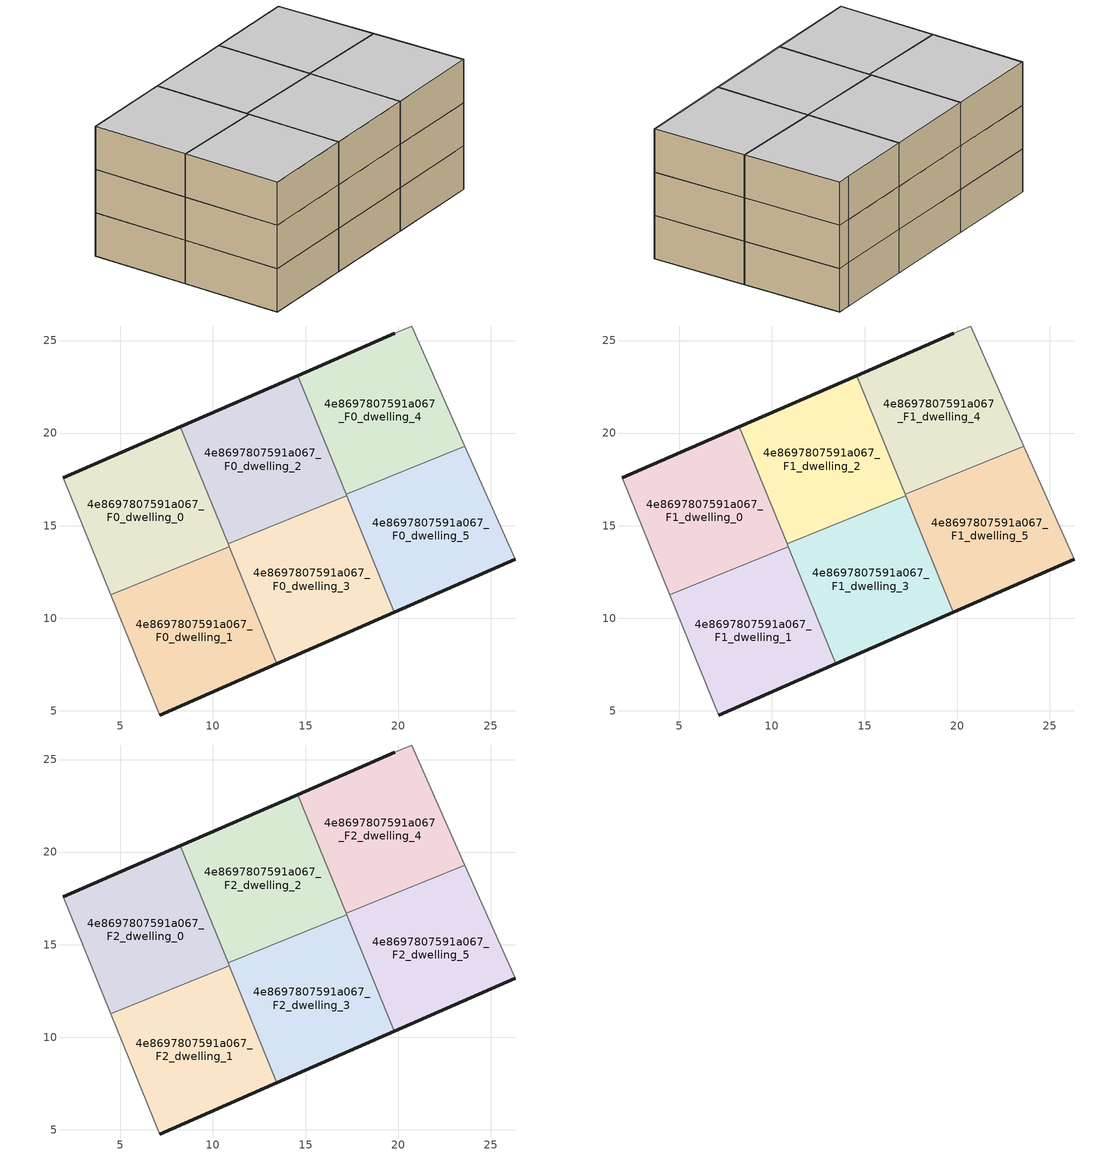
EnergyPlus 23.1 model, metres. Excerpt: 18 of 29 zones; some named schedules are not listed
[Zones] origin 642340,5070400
4e8697807591a067_F0_dwelling_0
 floor ground (EU_floor_Construction): 10.88,13.86 8.24,20.34 1.91,17.58 4.48,11.26 z0
 wall outside (EU_wall_Construction): 1.91,17.58 8.24,20.34 z0:3
 wall to 4e8697807591a067_F0_dwelling_1 (EU_wall_Construction): 10.88,13.86 4.48,11.26 z0:3
 wall adiabatic (EU_wall_Construction): 4.48,11.26 1.91,17.58 z0:3
 wall to 4e8697807591a067_F0_dwelling_2 (EU_wall_Construction): 8.24,20.34 10.81,14.02 z0:3
 wall to 4e8697807591a067_F0_dwelling_3 (EU_wall_Construction): 10.81,14.02 10.88,13.86 z0:3
4e8697807591a067_F0_dwelling_1
 floor ground (EU_floor_Construction): 13.45,7.54 10.88,13.86 4.48,11.26 7.11,4.77 z0
 wall outside (EU_wall_Construction): 13.45,7.54 7.11,4.77 z0:3
 wall adiabatic (EU_wall_Construction): 7.11,4.77 4.48,11.26 z0:3
 wall to 4e8697807591a067_F0_dwelling_3 (EU_wall_Construction): 10.88,13.86 13.45,7.54 z0:3
4e8697807591a067_F0_dwelling_2
 floor ground (EU_floor_Construction): 17.22,16.63 14.59,23.1 8.24,20.34 10.81,14.02 z0
 wall outside (EU_wall_Construction): 8.24,20.34 14.59,23.1 z0:3
 wall to 4e8697807591a067_F0_dwelling_3 (EU_wall_Construction): 17.22,16.63 10.81,14.02 z0:3
 wall to 4e8697807591a067_F0_dwelling_4 (EU_wall_Construction): 14.59,23.1 17.19,16.69 z0:3
 wall to 4e8697807591a067_F0_dwelling_5 (EU_wall_Construction): 17.19,16.69 17.22,16.63 z0:3
4e8697807591a067_F0_dwelling_3
 floor ground (EU_floor_Construction): 19.78,10.31 17.22,16.63 10.81,14.02 13.45,7.54 z0
 wall outside (EU_wall_Construction): 19.78,10.31 13.45,7.54 z0:3
 wall to 4e8697807591a067_F0_dwelling_5 (EU_wall_Construction): 17.22,16.63 19.78,10.31 z0:3
4e8697807591a067_F0_dwelling_4
 floor ground (EU_floor_Construction): 23.61,19.29 20.73,25.78 19.83,25.38 14.59,23.1 17.19,16.69 z0
 wall outside (EU_wall_Construction): 14.59,23.1 19.83,25.38 z0:3
 wall adiabatic (EU_wall_Construction): 19.83,25.38 20.73,25.78 23.61,19.29 z0:3
 wall to 4e8697807591a067_F0_dwelling_5 (EU_wall_Construction): 23.61,19.29 17.19,16.69 z0:3
4e8697807591a067_F0_dwelling_5
 floor ground (EU_floor_Construction): 26.33,13.17 23.61,19.29 17.19,16.69 19.78,10.31 z0
 wall outside (EU_wall_Construction): 26.33,13.17 19.78,10.31 z0:3
 wall adiabatic (EU_wall_Construction): 23.61,19.29 26.33,13.17 z0:3
4e8697807591a067_F1_dwelling_0
 floor to 4e8697807591a067_F0_dwelling_0 (EU_floor_Construction): 10.88,13.86 8.24,20.34 1.91,17.58 4.48,11.26 z3
 wall outside (EU_wall_Construction): 1.91,17.58 8.24,20.34 z3:6
 wall to 4e8697807591a067_F1_dwelling_1 (EU_wall_Construction): 10.88,13.86 4.48,11.26 z3:6
 wall adiabatic (EU_wall_Construction): 4.48,11.26 1.91,17.58 z3:6
 wall to 4e8697807591a067_F1_dwelling_2 (EU_wall_Construction): 8.24,20.34 10.81,14.02 z3:6
 wall to 4e8697807591a067_F1_dwelling_3 (EU_wall_Construction): 10.81,14.02 10.88,13.86 z3:6
4e8697807591a067_F1_dwelling_1
 floor to 4e8697807591a067_F0_dwelling_1 (EU_floor_Construction): 13.45,7.54 10.88,13.86 4.48,11.26 7.11,4.77 z3
 wall outside (EU_wall_Construction): 13.45,7.54 7.11,4.77 z3:6
 wall adiabatic (EU_wall_Construction): 7.11,4.77 4.48,11.26 z3:6
 wall to 4e8697807591a067_F1_dwelling_3 (EU_wall_Construction): 10.88,13.86 13.45,7.54 z3:6
4e8697807591a067_F1_dwelling_2
 floor to 4e8697807591a067_F0_dwelling_2 (EU_floor_Construction): 17.22,16.63 14.59,23.1 8.24,20.34 10.81,14.02 z3
 wall outside (EU_wall_Construction): 8.24,20.34 14.59,23.1 z3:6
 wall to 4e8697807591a067_F1_dwelling_3 (EU_wall_Construction): 17.22,16.63 10.81,14.02 z3:6
 wall to 4e8697807591a067_F1_dwelling_4 (EU_wall_Construction): 14.59,23.1 17.19,16.69 z3:6
 wall to 4e8697807591a067_F1_dwelling_5 (EU_wall_Construction): 17.19,16.69 17.22,16.63 z3:6
4e8697807591a067_F1_dwelling_3
 floor to 4e8697807591a067_F0_dwelling_3 (EU_floor_Construction): 19.78,10.31 17.22,16.63 10.81,14.02 13.45,7.54 z3
 wall outside (EU_wall_Construction): 19.78,10.31 13.45,7.54 z3:6
 wall to 4e8697807591a067_F1_dwelling_5 (EU_wall_Construction): 17.22,16.63 19.78,10.31 z3:6
4e8697807591a067_F1_dwelling_4
 floor to 4e8697807591a067_F0_dwelling_4 (EU_floor_Construction): 23.61,19.29 20.73,25.78 19.83,25.38 14.59,23.1 17.19,16.69 z3
 wall outside (EU_wall_Construction): 14.59,23.1 19.83,25.38 z3:6
 wall adiabatic (EU_wall_Construction): 19.83,25.38 20.73,25.78 23.61,19.29 z3:6
 wall to 4e8697807591a067_F1_dwelling_5 (EU_wall_Construction): 23.61,19.29 17.19,16.69 z3:6
4e8697807591a067_F1_dwelling_5
 floor to 4e8697807591a067_F0_dwelling_5 (EU_floor_Construction): 26.33,13.17 23.61,19.29 17.19,16.69 19.78,10.31 z3
 wall outside (EU_wall_Construction): 26.33,13.17 19.78,10.31 z3:6
 wall adiabatic (EU_wall_Construction): 23.61,19.29 26.33,13.17 z3:6
4e8697807591a067_F2_dwelling_0
 floor to 4e8697807591a067_F1_dwelling_0 (EU_floor_Construction): 10.88,13.86 8.24,20.34 1.91,17.58 4.48,11.26 z6
 wall outside (EU_wall_Construction): 1.91,17.58 8.24,20.34 z6:9
 wall to 4e8697807591a067_F2_dwelling_1 (EU_wall_Construction): 10.88,13.86 4.48,11.26 z6:9
 wall adiabatic (EU_wall_Construction): 4.48,11.26 1.91,17.58 z6:9
 wall to 4e8697807591a067_F2_dwelling_2 (EU_wall_Construction): 8.24,20.34 10.81,14.02 z6:9
 wall to 4e8697807591a067_F2_dwelling_3 (EU_wall_Construction): 10.81,14.02 10.88,13.86 z6:9
 ceiling to 4e8697807591a067_F3_dwelling_0 (EU_floor_Construction): 8.24,20.34 10.88,13.86 4.48,11.26 1.91,17.58 z9
4e8697807591a067_F2_dwelling_1
 floor to 4e8697807591a067_F1_dwelling_1 (EU_floor_Construction): 13.45,7.54 10.88,13.86 4.48,11.26 7.11,4.77 z6
 wall outside (EU_wall_Construction): 13.45,7.54 7.11,4.77 z6:9
 wall adiabatic (EU_wall_Construction): 7.11,4.77 4.48,11.26 z6:9
 wall to 4e8697807591a067_F2_dwelling_3 (EU_wall_Construction): 10.88,13.86 13.45,7.54 z6:9
 ceiling to 4e8697807591a067_F3_dwelling_1 (EU_floor_Construction): 10.88,13.86 13.45,7.54 7.11,4.77 4.48,11.26 z9
4e8697807591a067_F2_dwelling_2
 floor to 4e8697807591a067_F1_dwelling_2 (EU_floor_Construction): 17.22,16.63 14.59,23.1 8.24,20.34 10.81,14.02 z6
 wall outside (EU_wall_Construction): 8.24,20.34 14.59,23.1 z6:9
 wall to 4e8697807591a067_F2_dwelling_3 (EU_wall_Construction): 17.22,16.63 10.81,14.02 z6:9
 wall to 4e8697807591a067_F2_dwelling_4 (EU_wall_Construction): 14.59,23.1 17.19,16.69 z6:9
 wall to 4e8697807591a067_F2_dwelling_5 (EU_wall_Construction): 17.19,16.69 17.22,16.63 z6:9
 ceiling to 4e8697807591a067_F3_dwelling_2 (EU_floor_Construction): 14.59,23.1 17.22,16.63 10.81,14.02 8.24,20.34 z9
4e8697807591a067_F2_dwelling_3
 floor to 4e8697807591a067_F1_dwelling_3 (EU_floor_Construction): 19.78,10.31 17.22,16.63 10.81,14.02 13.45,7.54 z6
 wall outside (EU_wall_Construction): 19.78,10.31 13.45,7.54 z6:9
 wall to 4e8697807591a067_F2_dwelling_5 (EU_wall_Construction): 17.22,16.63 19.78,10.31 z6:9
 ceiling to 4e8697807591a067_F3_dwelling_3 (EU_floor_Construction): 17.22,16.63 19.78,10.31 13.45,7.54 10.81,14.02 z9
4e8697807591a067_F2_dwelling_4
 floor to 4e8697807591a067_F1_dwelling_4 (EU_floor_Construction): 23.61,19.29 20.73,25.78 19.83,25.38 14.59,23.1 17.19,16.69 z6
 wall outside (EU_wall_Construction): 14.59,23.1 19.83,25.38 z6:9
 wall adiabatic (EU_wall_Construction): 19.83,25.38 20.73,25.78 23.61,19.29 z6:9
 wall to 4e8697807591a067_F2_dwelling_5 (EU_wall_Construction): 23.61,19.29 17.19,16.69 z6:9
 ceiling to 4e8697807591a067_F3_dwelling_4 (EU_floor_Construction): 20.73,25.78 23.61,19.29 17.19,16.69 14.59,23.1 19.83,25.38 z9
4e8697807591a067_F2_dwelling_5
 floor to 4e8697807591a067_F1_dwelling_5 (EU_floor_Construction): 26.33,13.17 23.61,19.29 17.19,16.69 19.78,10.31 z6
 wall outside (EU_wall_Construction): 26.33,13.17 19.78,10.31 z6:9
 wall adiabatic (EU_wall_Construction): 23.61,19.29 26.33,13.17 z6:9
 ceiling to 4e8697807591a067_F3_dwelling_5 (EU_floor_Construction): 23.61,19.29 26.33,13.17 19.78,10.31 17.19,16.69 z9
[Building]
EU S2 Campaign: North Axis=0; Terrain=City; Solar Distribution=FullExterior
[Site:Location]
Lyon-Bron: Latitude=45.75; Longitude=5; Time Zone=1; Elevation=198
[SizingPeriod:WeatherFileDays]
AnnualSizingPeriod: Begin Month=1; Begin Day of Month=1; End Month=12; End Day of Month=31; Day of Week for Start Day=Monday; Use Weather File Daylight Saving Period=No; Use Weather File Rain and Snow Indicators=No
[MATERIAL]
EU_InternalMass_Material: Roughness=MediumRough; Thickness=0.1; Conductivity=1; Density=1800; Specific Heat=900; Thermal Absorptance=0.9; Solar Absorptance=0.7; Visible Absorptance=0.7
[MATERIAL:NOMASS] Roughness=MediumRough; Thermal Absorptance=0.9; Solar Absorptance=0.7; Visible Absorptance=0.7
Name | Thermal Resistance
EU_wall_NoMass | 0.776494
EU_floor_NoMass | 0.421597
[CONSTRUCTION]
EU_wall_Construction: EU_wall_NoMass
EU_floor_Construction: EU_floor_NoMass
EU_InternalMass_Construction: EU_InternalMass_Material
[ZONE] Type=1; Multiplier=1; Ceiling Height=autocalculate; Floor Area=autocalculate; Part of Total Floor Area=Yes
Name | Volume
4e8697807591a067_F0_dwelling_0; 4e8697807591a067_F1_dwelling_0; 4e8697807591a067_F2_dwelling_0 | 143.233
4e8697807591a067_F0_dwelling_1; 4e8697807591a067_F1_dwelling_1; 4e8697807591a067_F2_dwelling_1 | 143.227
4e8697807591a067_F0_dwelling_2; 4e8697807591a067_F1_dwelling_2; 4e8697807591a067_F2_dwelling_2; 4e8697807591a067_F0_dwelling_5; 4e8697807591a067_F1_dwelling_5; 4e8697807591a067_F2_dwelling_5 | 143.229
4e8697807591a067_F0_dwelling_3; 4e8697807591a067_F1_dwelling_3; 4e8697807591a067_F2_dwelling_3 | 143.235
4e8697807591a067_F0_dwelling_4; 4e8697807591a067_F1_dwelling_4; 4e8697807591a067_F2_dwelling_4 | 143.234
[INTERNALMASS] Construction=EU_InternalMass_Construction
Name | Zone or ZoneList | Surface Area
4e8697807591a067_F0_dwelling_0_EU_InternalMass | 4e8697807591a067_F0_dwelling_0 | 47.7442
4e8697807591a067_F0_dwelling_1_EU_InternalMass | 4e8697807591a067_F0_dwelling_1 | 47.7426
4e8697807591a067_F0_dwelling_2_EU_InternalMass | 4e8697807591a067_F0_dwelling_2 | 47.7431
4e8697807591a067_F0_dwelling_3_EU_InternalMass | 4e8697807591a067_F0_dwelling_3 | 47.7452
4e8697807591a067_F0_dwelling_4_EU_InternalMass | 4e8697807591a067_F0_dwelling_4 | 47.7449
4e8697807591a067_F0_dwelling_5_EU_InternalMass | 4e8697807591a067_F0_dwelling_5 | 47.7431
4e8697807591a067_F1_dwelling_0_EU_InternalMass | 4e8697807591a067_F1_dwelling_0 | 47.7442
4e8697807591a067_F1_dwelling_1_EU_InternalMass | 4e8697807591a067_F1_dwelling_1 | 47.7426
4e8697807591a067_F1_dwelling_2_EU_InternalMass | 4e8697807591a067_F1_dwelling_2 | 47.7431
4e8697807591a067_F1_dwelling_3_EU_InternalMass | 4e8697807591a067_F1_dwelling_3 | 47.7452
4e8697807591a067_F1_dwelling_4_EU_InternalMass | 4e8697807591a067_F1_dwelling_4 | 47.7449
4e8697807591a067_F1_dwelling_5_EU_InternalMass | 4e8697807591a067_F1_dwelling_5 | 47.7431
4e8697807591a067_F2_dwelling_0_EU_InternalMass | 4e8697807591a067_F2_dwelling_0 | 47.7442
4e8697807591a067_F2_dwelling_1_EU_InternalMass | 4e8697807591a067_F2_dwelling_1 | 47.7426
4e8697807591a067_F2_dwelling_2_EU_InternalMass | 4e8697807591a067_F2_dwelling_2 | 47.7431
4e8697807591a067_F2_dwelling_3_EU_InternalMass | 4e8697807591a067_F2_dwelling_3 | 47.7452
4e8697807591a067_F2_dwelling_4_EU_InternalMass | 4e8697807591a067_F2_dwelling_4 | 47.7449
4e8697807591a067_F2_dwelling_5_EU_InternalMass | 4e8697807591a067_F2_dwelling_5 | 47.7431
[OTHEREQUIPMENT] Fuel Type=Electricity; Design Level Calculation Method=Watts/Area; Power per Zone Floor Area=1; Fraction Latent=0; Fraction Radiant=0; Fraction Lost=0; Carbon Dioxide Generation Rate=0; EndUse Subcategory=EU_Step8_InternalGains
Name | Zone or ZoneList or Space or SpaceList | Schedule
EU_Step8_InternalGain_4e8697807591a067_F0_dwelling_0_f000 | 4e8697807591a067_F0_dwelling_0 | EU_Step8_GainSchedule_4e8697807591a067_F0_dwelling_0_f000
EU_Step8_InternalGain_4e8697807591a067_F0_dwelling_1_f000 | 4e8697807591a067_F0_dwelling_1 | EU_Step8_GainSchedule_4e8697807591a067_F0_dwelling_1_f000
EU_Step8_InternalGain_4e8697807591a067_F0_dwelling_2_f000 | 4e8697807591a067_F0_dwelling_2 | EU_Step8_GainSchedule_4e8697807591a067_F0_dwelling_2_f000
EU_Step8_InternalGain_4e8697807591a067_F0_dwelling_3_f000 | 4e8697807591a067_F0_dwelling_3 | EU_Step8_GainSchedule_4e8697807591a067_F0_dwelling_3_f000
EU_Step8_InternalGain_4e8697807591a067_F0_dwelling_4_f000 | 4e8697807591a067_F0_dwelling_4 | EU_Step8_GainSchedule_4e8697807591a067_F0_dwelling_4_f000
EU_Step8_InternalGain_4e8697807591a067_F0_dwelling_5_f000 | 4e8697807591a067_F0_dwelling_5 | EU_Step8_GainSchedule_4e8697807591a067_F0_dwelling_5_f000
EU_Step8_InternalGain_4e8697807591a067_F1_dwelling_0_f000 | 4e8697807591a067_F1_dwelling_0 | EU_Step8_GainSchedule_4e8697807591a067_F1_dwelling_0_f000
EU_Step8_InternalGain_4e8697807591a067_F1_dwelling_1_f000 | 4e8697807591a067_F1_dwelling_1 | EU_Step8_GainSchedule_4e8697807591a067_F1_dwelling_1_f000
EU_Step8_InternalGain_4e8697807591a067_F1_dwelling_2_f000 | 4e8697807591a067_F1_dwelling_2 | EU_Step8_GainSchedule_4e8697807591a067_F1_dwelling_2_f000
EU_Step8_InternalGain_4e8697807591a067_F1_dwelling_3_f000 | 4e8697807591a067_F1_dwelling_3 | EU_Step8_GainSchedule_4e8697807591a067_F1_dwelling_3_f000
EU_Step8_InternalGain_4e8697807591a067_F1_dwelling_4_f000 | 4e8697807591a067_F1_dwelling_4 | EU_Step8_GainSchedule_4e8697807591a067_F1_dwelling_4_f000
EU_Step8_InternalGain_4e8697807591a067_F1_dwelling_5_f000 | 4e8697807591a067_F1_dwelling_5 | EU_Step8_GainSchedule_4e8697807591a067_F1_dwelling_5_f000
EU_Step8_InternalGain_4e8697807591a067_F2_dwelling_0_f000 | 4e8697807591a067_F2_dwelling_0 | EU_Step8_GainSchedule_4e8697807591a067_F2_dwelling_0_f000
EU_Step8_InternalGain_4e8697807591a067_F2_dwelling_1_f000 | 4e8697807591a067_F2_dwelling_1 | EU_Step8_GainSchedule_4e8697807591a067_F2_dwelling_1_f000
EU_Step8_InternalGain_4e8697807591a067_F2_dwelling_2_f000 | 4e8697807591a067_F2_dwelling_2 | EU_Step8_GainSchedule_4e8697807591a067_F2_dwelling_2_f000
EU_Step8_InternalGain_4e8697807591a067_F2_dwelling_3_f000 | 4e8697807591a067_F2_dwelling_3 | EU_Step8_GainSchedule_4e8697807591a067_F2_dwelling_3_f000
EU_Step8_InternalGain_4e8697807591a067_F2_dwelling_4_f000 | 4e8697807591a067_F2_dwelling_4 | EU_Step8_GainSchedule_4e8697807591a067_F2_dwelling_4_f000
EU_Step8_InternalGain_4e8697807591a067_F2_dwelling_5_f000 | 4e8697807591a067_F2_dwelling_5 | EU_Step8_GainSchedule_4e8697807591a067_F2_dwelling_5_f000
[ZONEVENTILATION:DESIGNFLOWRATE] Schedule=EU_AlwaysOn; Design Flow Rate Calculation Method=AirChanges/Hour; Air Changes per Hour=0.693814; Ventilation Type=Natural; Fan Pressure Rise=0; Fan Total Efficiency=1; Constant Term Coefficient=1; Temperature Term Coefficient=0; Velocity Term Coefficient=0; Velocity Squared Term Coefficient=0; Minimum Indoor Temperature=-100; Maximum Indoor Temperature=100; Delta Temperature=-100; Minimum Outdoor Temperature=-100; Maximum Outdoor Temperature=100; Maximum Wind Speed=40
Name | Zone or ZoneList or Space or SpaceList
EU_ConstantAir_4e8697807591a067_F0_dwelling_0 | 4e8697807591a067_F0_dwelling_0
EU_ConstantAir_4e8697807591a067_F0_dwelling_1 | 4e8697807591a067_F0_dwelling_1
EU_ConstantAir_4e8697807591a067_F0_dwelling_2 | 4e8697807591a067_F0_dwelling_2
EU_ConstantAir_4e8697807591a067_F0_dwelling_3 | 4e8697807591a067_F0_dwelling_3
EU_ConstantAir_4e8697807591a067_F0_dwelling_4 | 4e8697807591a067_F0_dwelling_4
EU_ConstantAir_4e8697807591a067_F0_dwelling_5 | 4e8697807591a067_F0_dwelling_5
EU_ConstantAir_4e8697807591a067_F1_dwelling_0 | 4e8697807591a067_F1_dwelling_0
EU_ConstantAir_4e8697807591a067_F1_dwelling_1 | 4e8697807591a067_F1_dwelling_1
EU_ConstantAir_4e8697807591a067_F1_dwelling_2 | 4e8697807591a067_F1_dwelling_2
EU_ConstantAir_4e8697807591a067_F1_dwelling_3 | 4e8697807591a067_F1_dwelling_3
EU_ConstantAir_4e8697807591a067_F1_dwelling_4 | 4e8697807591a067_F1_dwelling_4
EU_ConstantAir_4e8697807591a067_F1_dwelling_5 | 4e8697807591a067_F1_dwelling_5
EU_ConstantAir_4e8697807591a067_F2_dwelling_0 | 4e8697807591a067_F2_dwelling_0
EU_ConstantAir_4e8697807591a067_F2_dwelling_1 | 4e8697807591a067_F2_dwelling_1
EU_ConstantAir_4e8697807591a067_F2_dwelling_2 | 4e8697807591a067_F2_dwelling_2
EU_ConstantAir_4e8697807591a067_F2_dwelling_3 | 4e8697807591a067_F2_dwelling_3
EU_ConstantAir_4e8697807591a067_F2_dwelling_4 | 4e8697807591a067_F2_dwelling_4
EU_ConstantAir_4e8697807591a067_F2_dwelling_5 | 4e8697807591a067_F2_dwelling_5
[HVACTEMPLATE:THERMOSTAT] Constant Heating Setpoint=20; Constant Cooling Setpoint=50
EU_HeatOnly_4e8697807591a067_F0_dwelling_0; EU_HeatOnly_4e8697807591a067_F0_dwelling_1; EU_HeatOnly_4e8697807591a067_F0_dwelling_2; EU_HeatOnly_4e8697807591a067_F0_dwelling_3; EU_HeatOnly_4e8697807591a067_F0_dwelling_4; EU_HeatOnly_4e8697807591a067_F0_dwelling_5; EU_HeatOnly_4e8697807591a067_F1_dwelling_0; EU_HeatOnly_4e8697807591a067_F1_dwelling_1; EU_HeatOnly_4e8697807591a067_F1_dwelling_2; EU_HeatOnly_4e8697807591a067_F1_dwelling_3; EU_HeatOnly_4e8697807591a067_F1_dwelling_4; EU_HeatOnly_4e8697807591a067_F1_dwelling_5; EU_HeatOnly_4e8697807591a067_F2_dwelling_0; EU_HeatOnly_4e8697807591a067_F2_dwelling_1; EU_HeatOnly_4e8697807591a067_F2_dwelling_2; EU_HeatOnly_4e8697807591a067_F2_dwelling_3; EU_HeatOnly_4e8697807591a067_F2_dwelling_4; EU_HeatOnly_4e8697807591a067_F2_dwelling_5; EU_HeatOnly_4e8697807591a067_F3_dwelling_0; EU_HeatOnly_4e8697807591a067_F3_dwelling_1; EU_HeatOnly_4e8697807591a067_F3_dwelling_2; EU_HeatOnly_4e8697807591a067_F3_dwelling_3; EU_HeatOnly_4e8697807591a067_F3_dwelling_4; EU_HeatOnly_4e8697807591a067_F3_dwelling_5; EU_HeatOnly_4e8697807591a067_F4_dwelling_0; EU_HeatOnly_4e8697807591a067_F4_dwelling_1; EU_HeatOnly_4e8697807591a067_F4_dwelling_2; EU_HeatOnly_4e8697807591a067_F4_dwelling_3; EU_HeatOnly_4e8697807591a067_F4_dwelling_4
[HVACTEMPLATE:ZONE:IDEALLOADSAIRSYSTEM] System Availability Schedule=EU_AlwaysOn; Maximum Heating Supply Air Temperature=50; Minimum Cooling Supply Air Temperature=13; Maximum Heating Supply Air Humidity Ratio=0.0156; Minimum Cooling Supply Air Humidity Ratio=0.0077; Heating Limit=NoLimit; Cooling Limit=NoLimit; Heating Availability Schedule=EU_AlwaysOn; Cooling Availability Schedule=EU_CoolingOff; Dehumidification Control Type=ConstantSensibleHeatRatio; Cooling Sensible Heat Ratio=0.7; Dehumidification Setpoint=60; Humidification Control Type=None; Humidification Setpoint=30; Outdoor Air Method=None; Outdoor Air Flow Rate per Person=0.00944; Outdoor Air Flow Rate per Zone Floor Area=0; Outdoor Air Flow Rate per Zone=0; Demand Controlled Ventilation Type=None; Outdoor Air Economizer Type=NoEconomizer; Heat Recovery Type=None; Sensible Heat Recovery Effectiveness=0.7; Latent Heat Recovery Effectiveness=0.65
Name | Template Thermostat
4e8697807591a067_F0_dwelling_0 | EU_HeatOnly_4e8697807591a067_F0_dwelling_0
4e8697807591a067_F0_dwelling_1 | EU_HeatOnly_4e8697807591a067_F0_dwelling_1
